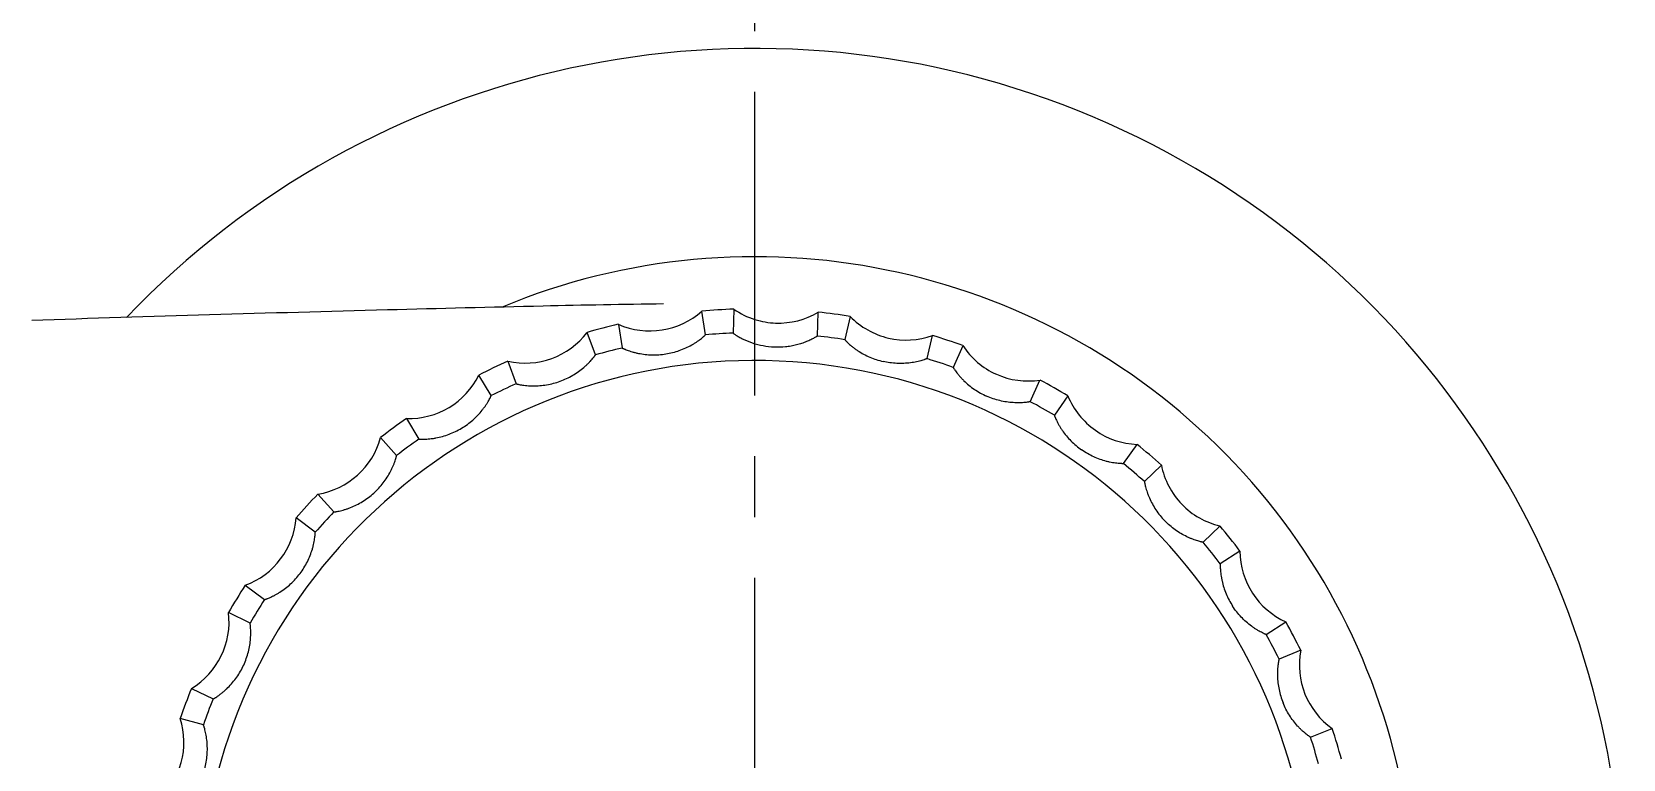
# Model space of a CAD drawing. Extents: x 8340 to 8934, y -6177 to -5757.
# Drawn here: x 8770 to 8815.82, y -5807.1 to -5786.14 of the extents above; entities that cross this region are included whole.
import ezdxf

# ---------------------------------------------------------------- set-up
doc = ezdxf.new("R2010")
doc.units = 0
doc.header["$LTSCALE"] = 7
doc.header["$MEASUREMENT"] = 0
doc.linetypes.add('CENTER', pattern=[2, 1.25, -0.25, 0.25, -0.25])
doc.layers.get('0').update_dxf_attribs({"color": 2, "linetype": 'CONTINUOUS'})
doc.layers.add('CL', color=1, linetype='CENTER')
doc.layers.add('D', color=2, linetype='CONTINUOUS')

msp = doc.modelspace()

# ---------------------------------------------------------------- linework, layer by layer
at = {"color": 7, "linetype": 'Continuous'}
for centre, radius, start, end in [((8790.81676, -5811.61842), 25, 223.631163, 136.368831), ((8790.81679, -5811.61857), 18.99994, 268.239836, 112.532582), ((8787.78997, -5792.50722), 2.24943, 246.246104, 311.753896), ((8790.81676, -5811.61842), 17.5, 91.988177, 95.011823), ((8791.49985, -5792.26448), 2.26736, 235.31654, 252.465984), ((8791.49653, -5792.26999), 2.26111, 252.504352, 267.896093), ((8791.49453, -5792.28286), 2.24817, 267.934951, 300.700716), ((8795.17141, -5792.7674), 2.25177, 224.205992, 256.936901), ((8784.19899, -5793.43589), 2.24943, 257.246104, 322.753896), ((8790.81676, -5811.61842), 17.5, 102.988177, 106.011823), ((8790.81676, -5811.61842), 16.81005, 92.143812, 94.856188), ((8795.17081, -5792.77121), 2.24792, 256.929711, 289.698282), ((8790.81676, -5811.61842), 16.81005, 103.143812, 105.856188), ((8790.81676, -5811.61842), 16.81005, 81.143812, 83.856188), ((8798.68687, -5793.94754), 2.25199, 213.215294, 245.941409), ((8790.81676, -5811.61842), 17.5, 113.988177, 117.011823), ((8790.81676, -5811.61842), 16.81005, 70.143812, 72.856188), ((8780.85119, -5795.03268), 2.24943, 268.246104, 333.753896), ((8798.68567, -5793.95097), 2.24837, 245.93349, 278.695031), ((8790.81676, -5811.61842), 16.81005, 114.143812, 116.856188), ((8801.91207, -5795.77623), 2.25212, 202.225746, 234.948162), ((8790.81676, -5811.61842), 16.81005, 59.143812, 61.856188), ((8790.81676, -5811.61842), 17.5, 124.988177, 128.011823), ((8801.91047, -5795.77909), 2.24886, 234.939588, 267.693951), ((8777.86958, -5797.23893), 2.24943, 279.246104, 344.753896), ((8790.81676, -5811.61842), 16.81005, 125.143812, 127.856188), ((8790.81676, -5811.61842), 16.81005, 48.143812, 50.856188), ((8804.72884, -5798.18604), 2.25214, 191.236939, 223.956929), ((8790.81676, -5811.61842), 17.5, 135.988177, 139.011823), ((8804.72709, -5798.18823), 2.24936, 223.947777, 256.695088), ((8775.36372, -5799.97356), 2.24943, 290.246104, 355.753896), ((8790.81676, -5811.61842), 16.81005, 136.143812, 138.856188), ((8790.81676, -5811.61842), 16.81005, 37.143812, 39.856188), ((8807.03243, -5801.08982), 2.24987, 180.248434, 245.698389), ((8790.81676, -5811.61842), 17.5, 146.988177, 150.011823), ((8790.81676, -5811.61842), 16.81005, 147.143812, 149.856188), ((8773.42569, -5803.13609), 2.24943, 301.246104, 6.753896), ((8790.81676, -5811.61842), 16.81005, 26.143812, 28.856188), ((8808.74219, -5804.37738), 2.25037, 169.259793, 234.703707), ((8790.81676, -5811.61842), 17.5, 157.988177, 161.011823), ((8790.81676, -5811.61842), 16.81005, 158.143812, 160.856188), ((8772.12671, -5806.61031), 2.24943, 312.246104, 17.753896), ((8790.81676, -5811.61842), 16.81005, 15.143812, 17.856188)]:
    msp.add_arc(centre, radius, start, end, dxfattribs=at)
for start_param, end_param in [(-1.7291704, -1.67642479), (-1.92108933, -1.86838225), (-2.11297078, -2.06029981), (-2.30481861, -2.25218), (-2.4966379, -2.44402672), (-2.68843477, -2.6358451), (-2.88021619, -2.8276413)]:
    msp.add_ellipse((8790.79728, -5811.61842), major_axis=(-17.50002, 0), ratio=0.99999938, start_param=start_param, end_param=end_param, dxfattribs=at)
for points, knots in [([(8788.1885, -5793.97824), (8787.03107, -5793.99253), (8784.38077, -5794.04643), (8778.3165, -5794.19746), (8773.41003, -5794.34471), (8769.99641, -5794.45347)], [0, 0, 0, 0, 0.19081617, 0.43698171, 1, 1, 1, 1]), ([(8786.99356, -5795.24846), (8786.99374, -5795.24957), (8786.99875, -5795.25071), (8787.00499, -5795.25518), (8787.01768, -5795.26053), (8787.0337, -5795.26808), (8787.05428, -5795.27695), (8787.08884, -5795.29147), (8787.14004, -5795.31145), (8787.20957, -5795.33596), (8787.28803, -5795.36038), (8787.37322, -5795.38324), (8787.49508, -5795.41058), (8787.65467, -5795.43563), (8787.85161, -5795.44895), (8788.05167, -5795.44454), (8788.25151, -5795.42207), (8788.44852, -5795.38169), (8788.64015, -5795.32405), (8788.82333, -5795.25053), (8788.96736, -5795.17739), (8789.07482, -5795.11373), (8789.14878, -5795.06567), (8789.21584, -5795.0182), (8789.2744, -5794.9734), (8789.31692, -5794.93858), (8789.34531, -5794.91409), (8789.36213, -5794.89929), (8789.37504, -5794.88716), (8789.38545, -5794.87815), (8789.39001, -5794.87198), (8789.39442, -5794.86934), (8789.39425, -5794.86823)], [0, 0, 0, 0, 0.00130733, 0.00466617, 0.00982604, 0.01679471, 0.02552741, 0.03584041, 0.06050675, 0.08952065, 0.12172608, 0.15619924, 0.1922493, 0.26719021, 0.34412567, 0.42190883, 0.499999, 0.57808933, 0.65587289, 0.73280861, 0.80774999, 0.8437999, 0.87827315, 0.91047865, 0.93949251, 0.96415928, 0.97447245, 0.98320487, 0.99017345, 0.99533426, 0.99869322, 1, 1, 1, 1]), ([(8790.18734, -5794.81972), (8790.18732, -5794.82042), (8790.19009, -5794.82182), (8790.19335, -5794.82523), (8790.20019, -5794.83001), (8790.21308, -5794.83968), (8790.23523, -5794.85505), (8790.26782, -5794.87695), (8790.30811, -5794.90256), (8790.37345, -5794.94184), (8790.42636, -5794.97061), (8790.46364, -5794.98952)], [0, 0, 0, 0, 0.00642709, 0.02277782, 0.04777503, 0.08106054, 0.17299783, 0.29572632, 0.44416475, 0.61381537, 1, 1, 1, 1]), ([(8792.61647, -5794.90455), (8792.61644, -5794.90531), (8792.61326, -5794.90661), (8792.60942, -5794.91011), (8792.60148, -5794.91483), (8792.59151, -5794.92126), (8792.57862, -5794.92903), (8792.5566, -5794.9421), (8792.52333, -5794.96094), (8792.47727, -5794.98555), (8792.42404, -5795.01213), (8792.36486, -5795.03952), (8792.27766, -5795.0766), (8792.16042, -5795.11964), (8792.0118, -5795.16282), (8791.85632, -5795.19621), (8791.64307, -5795.22615), (8791.37185, -5795.23435), (8790.95082, -5795.18574), (8790.64774, -5795.0829), (8790.46364, -5794.98952)], [0, 0, 0, 0, 0.00101614, 0.00361759, 0.00760859, 0.01293514, 0.01962017, 0.02762467, 0.04713559, 0.07061658, 0.09731176, 0.12650995, 0.15762014, 0.22374427, 0.29303149, 0.36397472, 0.43575939, 0.58019327, 0.72455137, 1, 1, 1, 1]), ([(8793.40425, -5795.00826), (8793.404, -5795.00936), (8793.40822, -5795.0123), (8793.41233, -5795.01878), (8793.42209, -5795.02848), (8793.43412, -5795.04148), (8793.44987, -5795.05742), (8793.47647, -5795.08383), (8793.51646, -5795.12153), (8793.57175, -5795.17031), (8793.63534, -5795.22234), (8793.70577, -5795.27544), (8793.80852, -5795.34644), (8793.94709, -5795.42945), (8794.12471, -5795.51558), (8794.31184, -5795.58644), (8794.44093, -5795.62244), (8794.50624, -5795.63751)], [0, 0, 0, 0, 0.00261493, 0.00933097, 0.01964855, 0.03358629, 0.05105216, 0.07167801, 0.12101033, 0.17903771, 0.24344852, 0.31239487, 0.38449496, 0.53437748, 0.68824668, 0.84382082, 1, 1, 1, 1]), ([(8783.94027, -5796.27872), (8783.94065, -5796.27978), (8783.94579, -5796.27994), (8783.95277, -5796.28314), (8783.96624, -5796.28597), (8783.98341, -5796.29032), (8784.0053, -5796.2951), (8784.042, -5796.30276), (8784.09608, -5796.3126), (8784.16901, -5796.3234), (8784.25068, -5796.3324), (8784.33867, -5796.33858), (8784.46351, -5796.34217), (8784.62494, -5796.33631), (8784.8208, -5796.3118), (8785.01635, -5796.26931), (8785.20823, -5796.20911), (8785.39391, -5796.13189), (8785.57103, -5796.03874), (8785.73682, -5795.93162), (8785.86425, -5795.83234), (8785.95758, -5795.74935), (8786.02101, -5795.68805), (8786.07779, -5795.62867), (8786.12672, -5795.57351), (8786.16181, -5795.53121), (8786.185, -5795.50176), (8786.1987, -5795.48402), (8786.20905, -5795.46965), (8786.21756, -5795.45883), (8786.22085, -5795.45189), (8786.22468, -5795.44846), (8786.2243, -5795.4474)], [0, 0, 0, 0, 0.00130733, 0.00466617, 0.00982604, 0.01679471, 0.02552741, 0.03584041, 0.06050675, 0.08952065, 0.12172608, 0.15619924, 0.1922493, 0.26719021, 0.34412567, 0.42190883, 0.499999, 0.57808933, 0.65587289, 0.73280861, 0.80774999, 0.8437999, 0.87827315, 0.91047865, 0.93949251, 0.96415928, 0.97447245, 0.98320487, 0.99017345, 0.99533426, 0.99869322, 1, 1, 1, 1]), ([(8795.77256, -5795.55503), (8795.7723, -5795.55612), (8795.76722, -5795.55692), (8795.76069, -5795.56094), (8795.74766, -5795.56538), (8795.73115, -5795.5718), (8795.71001, -5795.57921), (8795.67451, -5795.59129), (8795.62204, -5795.60765), (8795.55097, -5795.62725), (8795.47101, -5795.64614), (8795.38443, -5795.66299), (8795.26095, -5795.68177), (8795.10001, -5795.69562), (8794.90262, -5795.69517), (8794.70336, -5795.67683), (8794.57156, -5795.65259), (8794.50624, -5795.63751)], [0, 0, 0, 0, 0.00261389, 0.00932873, 0.01964645, 0.0335845, 0.05105036, 0.07167617, 0.12100865, 0.17903611, 0.24344705, 0.31239355, 0.38449381, 0.53437666, 0.68824617, 0.84382056, 1, 1, 1, 1]), ([(8796.52608, -5795.80716), (8796.52562, -5795.80818), (8796.5292, -5795.81187), (8796.532, -5795.81902), (8796.53973, -5795.83041), (8796.54906, -5795.84546), (8796.56148, -5795.86411), (8796.58256, -5795.89511), (8796.61462, -5795.93976), (8796.65958, -5795.99819), (8796.71208, -5796.06139), (8796.77108, -5796.12696), (8796.85839, -5796.21626), (8796.97858, -5796.32418), (8797.1365, -5796.44262), (8797.30667, -5796.54788), (8797.42652, -5796.60785), (8797.48776, -5796.63511)], [0, 0, 0, 0, 0.00261365, 0.00932804, 0.01964558, 0.03358375, 0.05104968, 0.07167549, 0.12100801, 0.17903555, 0.24344654, 0.31239308, 0.38449336, 0.53437628, 0.68824588, 0.84382041, 1, 1, 1, 1]), ([(8781.13966, -5797.87265), (8781.14024, -5797.87361), (8781.14531, -5797.8728), (8781.15277, -5797.87461), (8781.16654, -5797.87481), (8781.18422, -5797.8758), (8781.20662, -5797.87632), (8781.24411, -5797.87684), (8781.29907, -5797.87618), (8781.37272, -5797.87287), (8781.45461, -5797.86612), (8781.54216, -5797.85539), (8781.66539, -5797.83509), (8781.82274, -5797.79854), (8782.01033, -5797.73711), (8782.19417, -5797.65809), (8782.37104, -5797.56238), (8782.53858, -5797.45115), (8782.69466, -5797.32592), (8782.83697, -5797.18913), (8782.94311, -5797.06736), (8783.01889, -5796.96808), (8783.06946, -5796.89581), (8783.11387, -5796.82668), (8783.15137, -5796.7632), (8783.17775, -5796.71499), (8783.1949, -5796.68165), (8783.20495, -5796.66163), (8783.21238, -5796.64554), (8783.21866, -5796.63329), (8783.22057, -5796.62586), (8783.22367, -5796.62176), (8783.2231, -5796.6208)], [0, 0, 0, 0, 0.00130733, 0.00466617, 0.00982604, 0.01679471, 0.02552741, 0.03584041, 0.06050675, 0.08952065, 0.12172608, 0.15619924, 0.1922493, 0.26719021, 0.34412567, 0.42190883, 0.499999, 0.57808933, 0.65587289, 0.73280861, 0.80774999, 0.8437999, 0.87827315, 0.91047865, 0.93949251, 0.96415928, 0.97447245, 0.98320487, 0.99017345, 0.99533426, 0.99869322, 1, 1, 1, 1]), ([(8798.74654, -5796.79577), (8798.74608, -5796.79679), (8798.74094, -5796.7966), (8798.73377, -5796.79931), (8798.72013, -5796.80118), (8798.7027, -5796.80433), (8798.68053, -5796.80757), (8798.64339, -5796.81265), (8798.58876, -5796.8187), (8798.51525, -5796.82438), (8798.43315, -5796.82766), (8798.34495, -5796.82769), (8798.22016, -5796.82256), (8798.05953, -5796.80545), (8797.86585, -5796.76735), (8797.67375, -5796.71132), (8797.54899, -5796.66238), (8797.48776, -5796.63511)], [0, 0, 0, 0, 0.00261266, 0.00932593, 0.01964362, 0.03358208, 0.05104799, 0.07167377, 0.12100643, 0.17903405, 0.24344516, 0.31239184, 0.38449229, 0.53437551, 0.6882454, 0.84382018, 1, 1, 1, 1]), ([(8799.43811, -5797.18705), (8799.43747, -5797.18797), (8799.44028, -5797.19227), (8799.44166, -5797.19982), (8799.44708, -5797.21247), (8799.45336, -5797.22903), (8799.46199, -5797.24971), (8799.47677, -5797.28416), (8799.49972, -5797.3341), (8799.53271, -5797.40004), (8799.57218, -5797.4721), (8799.61759, -5797.54772), (8799.68626, -5797.65204), (8799.78365, -5797.78091), (8799.91607, -5797.92731), (8800.06303, -5798.06311), (8800.16924, -5798.14484), (8800.22414, -5798.18329)], [0, 0, 0, 0, 0.00261246, 0.0093253, 0.01964281, 0.03358139, 0.05104736, 0.07167315, 0.12100584, 0.17903354, 0.24344469, 0.31239141, 0.38449187, 0.53437515, 0.68824512, 0.84382004, 1, 1, 1, 1]), ([(8778.69464, -5799.97168), (8778.69539, -5799.97251), (8778.70022, -5799.97074), (8778.70788, -5799.97109), (8778.72143, -5799.96867), (8778.73899, -5799.96627), (8778.76107, -5799.96251), (8778.79797, -5799.95586), (8778.85179, -5799.94473), (8778.92346, -5799.92742), (8779.00255, -5799.90517), (8779.08645, -5799.87794), (8779.20354, -5799.83449), (8779.35102, -5799.76859), (8779.52345, -5799.6725), (8779.68883, -5799.55984), (8779.84419, -5799.43215), (8779.98743, -5799.29099), (8780.11675, -5799.13828), (8780.23034, -5798.97685), (8780.3113, -5798.83707), (8780.36675, -5798.72515), (8780.4026, -5798.64456), (8780.43299, -5798.56823), (8780.4577, -5798.49876), (8780.4744, -5798.4464), (8780.48486, -5798.4104), (8780.49091, -5798.38883), (8780.49513, -5798.37162), (8780.49896, -5798.3584), (8780.49942, -5798.35074), (8780.50168, -5798.34612), (8780.50093, -5798.34528)], [0, 0, 0, 0, 0.00130733, 0.00466617, 0.00982604, 0.01679471, 0.02552741, 0.03584041, 0.06050675, 0.08952065, 0.12172608, 0.15619924, 0.1922493, 0.26719021, 0.34412567, 0.42190883, 0.499999, 0.57808933, 0.65587289, 0.73280861, 0.80774999, 0.8437999, 0.87827315, 0.91047865, 0.93949251, 0.96415928, 0.97447245, 0.98320487, 0.99017345, 0.99533426, 0.99869322, 1, 1, 1, 1]), ([(8801.42914, -5798.58118), (8801.42849, -5798.58209), (8801.42349, -5798.58093), (8801.41593, -5798.58221), (8801.40218, -5798.58145), (8801.38447, -5798.58121), (8801.36209, -5798.58017), (8801.32466, -5798.57807), (8801.26988, -5798.57358), (8801.19664, -5798.56513), (8801.11543, -5798.55269), (8801.02884, -5798.53588), (8800.90732, -5798.50703), (8800.75291, -5798.45959), (8800.57005, -5798.38523), (8800.39218, -5798.29358), (8800.27905, -5798.22173), (8800.22414, -5798.18329)], [0, 0, 0, 0, 0.00261156, 0.0093234, 0.01964106, 0.03357989, 0.05104584, 0.07167161, 0.12100443, 0.17903219, 0.24344345, 0.3123903, 0.38449091, 0.53437447, 0.68824471, 0.84381983, 1, 1, 1, 1]), ([(8802.03335, -5799.09722), (8802.03255, -5799.09801), (8802.03448, -5799.10277), (8802.0344, -5799.11043), (8802.0373, -5799.12389), (8802.0403, -5799.14135), (8802.04484, -5799.16329), (8802.05277, -5799.19993), (8802.06577, -5799.25333), (8802.08557, -5799.32435), (8802.11057, -5799.40262), (8802.14071, -5799.48551), (8802.18821, -5799.60102), (8802.25923, -5799.74611), (8802.36128, -5799.91508), (8802.47963, -5800.07643), (8802.56828, -5800.17692), (8802.61485, -5800.22514)], [0, 0, 0, 0, 0.00261139, 0.00932286, 0.01964035, 0.03357928, 0.0510453, 0.07167107, 0.12100391, 0.17903175, 0.24344305, 0.31238992, 0.38449054, 0.53437415, 0.68824445, 0.8438197, 1, 1, 1, 1]), ([(8803.72178, -5800.84565), (8803.72097, -5800.84642), (8803.71628, -5800.84432), (8803.70862, -5800.84414), (8803.69527, -5800.84077), (8803.67793, -5800.83716), (8803.65616, -5800.83186), (8803.61982, -5800.82266), (8803.5669, -5800.8078), (8803.49662, -5800.78553), (8803.41927, -5800.75782), (8803.33748, -5800.7248), (8803.2237, -5800.6733), (8803.08118, -5800.59726), (8802.91587, -5800.48938), (8802.75875, -5800.36547), (8802.66141, -5800.27336), (8802.61485, -5800.22514)], [0, 0, 0, 0, 0.00261062, 0.00932124, 0.01963887, 0.03357802, 0.05104401, 0.07166975, 0.12100272, 0.1790306, 0.24344199, 0.31238898, 0.38448973, 0.53437358, 0.68824411, 0.84381953, 1, 1, 1, 1]), ([(8776.69505, -5802.49868), (8776.69595, -5802.49935), (8776.70035, -5802.49669), (8776.70794, -5802.49557), (8776.72078, -5802.4906), (8776.73755, -5802.4849), (8776.75852, -5802.47699), (8776.79346, -5802.46343), (8776.84418, -5802.44223), (8776.91122, -5802.41156), (8776.98462, -5802.37463), (8777.06178, -5802.33189), (8777.16843, -5802.2669), (8777.30063, -5802.17407), (8777.45155, -5802.04684), (8777.5924, -5801.9047), (8777.72054, -5801.74971), (8777.83421, -5801.58382), (8777.93202, -5801.40924), (8778.01272, -5801.2291), (8778.06552, -5801.07643), (8778.09859, -5800.956), (8778.11841, -5800.87005), (8778.13368, -5800.78931), (8778.14468, -5800.71641), (8778.15107, -5800.66182), (8778.15448, -5800.62449), (8778.1563, -5800.60216), (8778.15716, -5800.58446), (8778.1584, -5800.57075), (8778.15738, -5800.56314), (8778.15872, -5800.55818), (8778.15783, -5800.5575)], [0, 0, 0, 0, 0.00130733, 0.00466617, 0.00982604, 0.01679471, 0.02552741, 0.03584041, 0.06050675, 0.08952065, 0.12172608, 0.15619924, 0.1922493, 0.26719021, 0.34412567, 0.42190883, 0.499999, 0.57808933, 0.65587289, 0.73280861, 0.80774999, 0.8437999, 0.87827315, 0.91047865, 0.93949251, 0.96415928, 0.97447245, 0.98320487, 0.99017345, 0.99533426, 0.99869322, 1, 1, 1, 1]), ([(8804.21643, -5801.4675), (8804.21549, -5801.46812), (8804.21648, -5801.47316), (8804.21493, -5801.48067), (8804.21521, -5801.49443), (8804.21483, -5801.51214), (8804.2151, -5801.53454), (8804.21589, -5801.57202), (8804.21846, -5801.62692), (8804.22435, -5801.70042), (8804.23395, -5801.78202), (8804.24772, -5801.86914), (8804.27232, -5801.99159), (8804.31434, -5802.14756), (8804.38227, -5802.3329), (8804.46766, -5802.51386), (8804.53552, -5802.62943), (8804.57202, -5802.68565)], [0, 0, 0, 0, 0.0026105, 0.00932081, 0.01963827, 0.03357751, 0.05104356, 0.07166931, 0.12100229, 0.17903024, 0.24344167, 0.31238867, 0.38448942, 0.53437331, 0.68824389, 0.84381942, 1, 1, 1, 1]), ([(8805.54022, -5803.50596), (8805.53928, -5803.50657), (8805.53508, -5803.50362), (8805.52759, -5803.50197), (8805.51513, -5803.49612), (8805.4988, -5803.48927), (8805.47844, -5803.47991), (8805.44452, -5803.46394), (8805.39541, -5803.43926), (8805.33066, -5803.40399), (8805.26003, -5803.36203), (8805.18604, -5803.31401), (8805.08417, -5803.24174), (8804.95878, -5803.13991), (8804.8171, -5803.00247), (8804.68651, -5802.85086), (8804.60853, -5802.74186), (8804.57202, -5802.68565)], [0, 0, 0, 0, 0.00260987, 0.00931952, 0.01963713, 0.03357653, 0.05104256, 0.07166828, 0.12100136, 0.17902934, 0.24344083, 0.31238793, 0.38448879, 0.53437287, 0.68824364, 0.8438193, 1, 1, 1, 1]), ([(8775.21438, -5805.36078), (8775.21539, -5805.36127), (8775.2192, -5805.35782), (8775.22644, -5805.35527), (8775.2381, -5805.34795), (8775.25347, -5805.33915), (8775.27254, -5805.32739), (8775.30426, -5805.3074), (8775.34999, -5805.27692), (8775.40996, -5805.23402), (8775.47496, -5805.18376), (8775.54254, -5805.12709), (8775.63484, -5805.04294), (8775.74689, -5804.92659), (8775.87076, -5804.7729), (8775.98191, -5804.6065), (8776.07812, -5804.4299), (8776.15804, -5804.24537), (8776.22074, -5804.05533), (8776.26559, -5803.8631), (8776.28829, -5803.70317), (8776.29777, -5803.57864), (8776.30082, -5803.49048), (8776.30041, -5803.40832), (8776.2973, -5803.33466), (8776.29316, -5803.27985), (8776.28938, -5803.24255), (8776.28691, -5803.22028), (8776.28438, -5803.20275), (8776.28298, -5803.18906), (8776.28052, -5803.18178), (8776.28089, -5803.17666), (8776.27989, -5803.17616)], [0, 0, 0, 0, 0.00130733, 0.00466617, 0.00982604, 0.01679471, 0.02552741, 0.03584041, 0.06050675, 0.08952065, 0.12172608, 0.15619924, 0.1922493, 0.26719021, 0.34412567, 0.42190883, 0.499999, 0.57808933, 0.65587289, 0.73280861, 0.80774999, 0.8437999, 0.87827315, 0.91047865, 0.93949251, 0.96415928, 0.97447245, 0.98320487, 0.99017345, 0.99533426, 0.99869322, 1, 1, 1, 1]), ([(8805.90712, -5804.21078), (8805.90609, -5804.21121), (8805.9061, -5804.21634), (8805.90315, -5804.22342), (8805.90079, -5804.23698), (8805.89704, -5804.25429), (8805.89303, -5804.27633), (8805.88665, -5804.31328), (8805.8787, -5804.36766), (8805.87046, -5804.44093), (8805.86432, -5804.52286), (8805.86121, -5804.61101), (8805.86198, -5804.7359), (8805.87347, -5804.89703), (8805.9048, -5805.09192), (8805.95409, -5805.28585), (8805.99864, -5805.41225), (8806.02375, -5805.4744)], [0, 0, 0, 0, 0.00260981, 0.00931923, 0.01963667, 0.03357614, 0.05104222, 0.07166796, 0.12100104, 0.17902908, 0.2434406, 0.31238771, 0.38448856, 0.53437266, 0.68824346, 0.84381921, 1, 1, 1, 1]), ([(8806.81764, -5806.46438), (8806.8166, -5806.4648), (8806.81304, -5806.4611), (8806.806, -5806.45805), (8806.79489, -5806.44993), (8806.78016, -5806.44009), (8806.76196, -5806.42702), (8806.73171, -5806.40487), (8806.68822, -5806.37127), (8806.63139, -5806.3243), (8806.57006, -5806.26963), (8806.50659, -5806.20838), (8806.42039, -5806.118), (8806.31673, -5805.99411), (8806.20387, -5805.83216), (8806.10461, -5805.65841), (8806.04886, -5805.53655), (8806.02375, -5805.4744)], [0, 0, 0, 0, 0.00260934, 0.00931831, 0.01963591, 0.03357549, 0.05104154, 0.07166725, 0.1210004, 0.17902845, 0.24344002, 0.3123872, 0.38448813, 0.53437238, 0.68824331, 0.84381913, 1, 1, 1, 1]), ([(8774.30702, -5808.45283), (8774.30811, -5808.45311), (8774.31119, -5808.449), (8774.31781, -5808.44512), (8774.32786, -5808.4357), (8774.34127, -5808.42413), (8774.35774, -5808.40895), (8774.38507, -5808.38328), (8774.42414, -5808.34463), (8774.47482, -5808.29108), (8774.52904, -5808.22934), (8774.58457, -5808.16081), (8774.65911, -5808.0606), (8774.7469, -5807.925), (8774.83917, -5807.75051), (8774.91653, -5807.56595), (8774.97727, -5807.37424), (8775.02052, -5807.17785), (8775.04581, -5806.97934), (8775.05315, -5806.78209), (8775.04492, -5806.62076), (8775.03046, -5806.4967), (8775.01664, -5806.40959), (8775.00056, -5806.32901), (8774.98344, -5806.2573), (8774.96893, -5806.20429), (8774.9581, -5806.1684), (8774.95142, -5806.14701), (8774.94559, -5806.13028), (8774.9416, -5806.1171), (8774.93781, -5806.11043), (8774.93719, -5806.10533), (8774.93611, -5806.10503)], [0, 0, 0, 0, 0.00130733, 0.00466617, 0.00982604, 0.01679471, 0.02552741, 0.03584041, 0.06050675, 0.08952065, 0.12172608, 0.15619924, 0.1922493, 0.26719021, 0.34412567, 0.42190883, 0.499999, 0.57808933, 0.65587289, 0.73280861, 0.80774999, 0.8437999, 0.87827315, 0.91047865, 0.93949251, 0.96415928, 0.97447245, 0.98320487, 0.99017345, 0.99533426, 0.99869322, 1, 1, 1, 1])]:
    msp.add_open_spline(points, degree=3, knots=knots, dxfattribs=at)
at = {"layer": 'CL'}
msp.add_line((8790.81676, -5838.61842), (8790.81676, -5784.61842), dxfattribs=at)
at = {"layer": 'D'}
for p, q in [((8789.39425, -5794.86823), (8789.28686, -5794.18629)), ((8790.21082, -5794.12978), (8790.18734, -5794.81972)), ((8792.61647, -5794.90455), (8792.6411, -5794.21668)), ((8793.55826, -5794.33846), (8793.40425, -5795.00826)), ((8786.2243, -5795.4474), (8785.98876, -5794.79849)), ((8786.88496, -5794.56671), (8786.99356, -5795.24846)), ((8795.77256, -5795.55503), (8795.92716, -5794.88807)), ((8796.8036, -5795.18235), (8796.52608, -5795.80716)), ((8783.70358, -5795.63022), (8783.94027, -5796.27872)), ((8783.2231, -5796.6208), (8782.86807, -5796.02874)), ((8798.74654, -5796.79577), (8799.02416, -5796.17371)), ((8799.82782, -5796.62943), (8799.43811, -5797.18705)), ((8780.78358, -5797.28123), (8781.13966, -5797.87265)), ((8780.50093, -5798.34528), (8780.03946, -5797.83185)), ((8801.42914, -5798.58118), (8801.81856, -5798.02607)), ((8802.52014, -5798.6263), (8802.03335, -5799.09722)), ((8778.23225, -5799.45907), (8778.69464, -5799.97168)), ((8778.15783, -5800.5575), (8777.60687, -5800.14156)), ((8803.72178, -5800.84565), (8804.20805, -5800.37689)), ((8804.78202, -5801.09949), (8804.21643, -5801.4675)), ((8776.14335, -5802.08371), (8776.69505, -5802.49868)), ((8776.27989, -5803.17616), (8775.65968, -5802.87299)), ((8805.54022, -5803.50596), (8806.10523, -5803.13975)), ((8806.53074, -5803.95818), (8805.90712, -5804.21078)), ((8774.59364, -5805.0587), (8775.21438, -5805.36078)), ((8774.93611, -5806.10503), (8774.26945, -5805.92577)), ((8806.81764, -5806.46438), (8807.44076, -5806.21326))]:
    msp.add_line(p, q, dxfattribs=at)
msp.add_arc((8790.81676, -5811.61842), 16.01012, 187.806929, 172.193071, dxfattribs=at)

doc.saveas('drawing.dxf')
